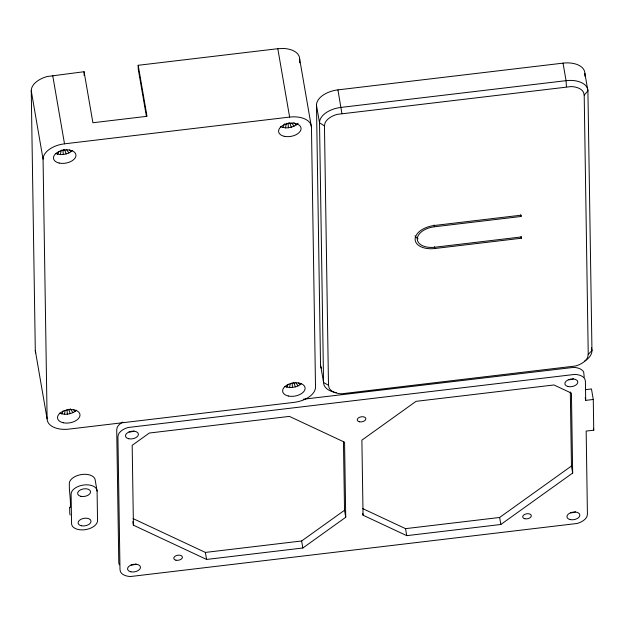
<?xml version="1.0" encoding="UTF-8"?>
<svg xmlns="http://www.w3.org/2000/svg" width="625" height="625" viewBox="0 0 625 625"><rect width="100%" height="100%" fill="white"/><g stroke="black" fill="none" stroke-linecap="round" stroke-linejoin="round"><path stroke-width="0.94" d="M55.305 153.508L60.383 154.625L61.266 150.008M59.359 413.203L64.43 414.32L65.141 410.633M280.414 126.766L285.492 127.883L286.375 123.266M284.469 386.461L289.539 387.578L290.25 383.891M324.453 125.937L325.031 123.047A17.445 10.133 -9.8 0 1 337.141 114.375L571.195 86.57A17.445 10.133 -9.8 0 1 583.523 92.344L584.195 95.078L588.234 354.438L587.656 357.32A17.445 10.133 -9.8 0 1 575.547 365.992L341.492 393.805A17.445 10.133 -9.8 0 1 329.164 388.031L328.492 385.297L324.453 125.937L319.516 122.773L316.484 105.242A21.859 12.695 -9.8 0 1 337.93 89.875L563.039 63.133A21.859 12.695 -9.8 0 1 584.883 73.352L587.914 90.891L591.961 350.586A21.859 12.695 -9.8 0 1 584.391 361.305M57.656 154.289L59.016 151.305M61.703 413.984L63.062 411M282.766 127.547L284.461 123.812M286.812 387.242L288.172 384.258M584.195 95.078L587.914 90.891A21.859 12.695 -9.8 0 0 566.07 80.664L340.961 107.414A21.859 12.695 -9.8 0 0 319.516 122.773L323.562 382.469A21.859 12.695 -9.8 0 0 333.594 392.031M588.234 354.438L591.961 350.586L591.484 347.812M60.383 154.625C64.656 154.648 69.242 153.586 72.406 150.555M285.492 127.883C290.039 127.938 294.875 126.656 298.102 123.281M64.43 414.32C68.703 414.344 73.289 413.281 76.453 410.25M289.539 387.578C293.812 387.602 298.398 386.539 301.562 383.508M133.086 518.602L205.367 552.422L301.633 540.984L344.523 510.258L343.461 442.016M302.844 548L345.734 517.273L344.562 442.203L289.398 416.391L149.328 433.031L132.172 445.32L133.414 525.203L206.578 559.438L302.844 548L301.633 540.984M362.711 508.609L405.531 528.648L499.633 517.469L571.461 466.016L570.312 391.969M500.844 524.477L572.672 473.031L571.43 393.141L553.953 384.961L416.039 401.344L361.883 440.148L363.055 515.219L406.742 535.656L500.844 524.477L499.633 517.469M138.195 65.289L147.008 116.312L92.898 122.742L84.078 71.719L47.102 76.547A21.859 12.695 -9.8 0 0 31.25 90.812L35.297 350.508L47.109 418.891A21.859 12.695 -9.8 0 0 68.953 429.109L294.062 402.367A21.859 12.695 -9.8 0 0 315.508 387.008L311.461 127.312L299.648 58.93A21.859 12.695 -9.8 0 0 283.414 48.477L277.805 48.703L138.195 65.289L138.25 69.125L146.414 116.375M47.109 418.891L43.062 159.195A21.859 12.695 -9.8 0 1 64.508 143.828L289.617 117.086A21.859 12.695 -9.8 0 1 311.461 127.312M434.453 226.766L521.031 216.484L521.008 215.203L434.43 225.484A19.672 11.422 -9.8 0 0 415.125 239.312A19.672 11.422 -9.8 0 0 434.789 248.516L521.367 238.227L521.352 236.953L434.766 247.234A17.484 10.156 -9.8 0 1 417.289 239.055A17.484 10.156 -9.8 0 1 434.453 226.766L434.148 225.016M303.273 399.242L573.641 367.383A14.195 8.242 -9.8 0 1 583.672 372.078L584.234 377.086M585.773 389.625L591.461 388.953L593.273 399.477L593.75 430.18L586.164 431.078L587.422 514.195L586.969 516.438A14.141 8.211 -9.8 0 1 577.156 523.469L130.516 576.523A14.141 8.211 -9.8 0 1 120.516 571.852L120 569.727L117.922 436.758L118.375 434.516A14.141 8.211 -9.8 0 1 128.188 427.492L574.859 374.398A14.195 8.242 -9.8 0 1 584.883 379.094L585.406 381.227L585.695 400.375L593.273 399.477M328.492 385.297L323.562 382.469L320.531 364.938L316.484 105.242M293.867 122.641L296.336 124.875M69.375 149.945L71.227 151.617M298.531 382.898L300.383 384.57M73.422 409.641L75.273 411.312M291.844 123.078L294.023 126.203M295.891 382.773L298.07 385.898M66.734 149.82L68.914 152.945M70.234 408.734L72.961 412.641M291.312 127.195L289.734 122.867L288.062 123.195L288.406 127.766M293.789 382.562L295.367 386.891M66.203 153.938L64.625 149.609L62.953 149.938L63.297 154.508M68.68 409.305L70.258 413.633M119.305 564.836L118.789 562.711L116.711 429.75L117.164 427.508A14.141 8.211 -9.8 0 1 122.844 422.078M563.039 63.133L566.07 80.664L566.43 86.766M593.422 428.266L593.75 430.18M585.242 397.742L585.695 400.375M571.461 466.016L572.672 473.031M520.727 214.727L521.031 216.484M521.062 236.477L521.367 238.227M434.484 246.758L434.789 248.516M337.93 89.875L341.891 113.445M405.531 528.648L406.742 535.656M362.75 513.461L363.055 515.219M277.805 48.703L289.617 117.086M344.523 510.258L345.734 517.273M205.367 552.422L206.578 559.438M132.812 521.695L133.414 525.203M52.695 75.445L64.508 143.828M31.25 90.812L43.062 159.195M97.086 491.102A13.117 7.617 -9.8 0 0 83.984 484.969A13.117 7.617 -9.8 0 0 71.109 494.187L71.57 523.609A13.117 7.617 -9.8 0 0 84.68 529.742A13.117 7.617 -9.8 0 0 97.547 520.523L97.086 491.102L95.273 480.578A13.117 7.617 -9.8 0 0 82.164 474.445A13.117 7.617 -9.8 0 0 69.297 483.664L69.383 489.422A21.125 1.562 83.2 0 1 69.664 507.336L69.758 513.094A13.117 7.617 -9.8 0 0 70.227 515.023M292.109 382.891L292.453 387.461M67 409.633L67.344 414.203M584.883 73.352L584.93 76.281M299.648 58.93L299.711 62.828M84.078 71.719L84.141 75.555M35.758 352.953A21.859 12.695 -9.8 0 1 35.297 350.508M321.32 368.156A21.859 12.695 -9.8 0 1 320.531 364.938M336.234 392.578A21.859 12.695 -9.8 0 1 334.555 392.266M418.055 238.836A19.672 11.422 -9.8 0 1 415.008 235.875M573.422 378.781A6.555 3.805 -9.8 0 1 568.5 379.75M575.492 511.828A6.555 3.805 -9.8 0 1 570.57 512.797M134.023 430.977A6.555 3.805 -9.8 0 1 129.102 431.945M136.102 564.023A6.555 3.805 -9.8 0 1 131.18 564.992M81.367 525.773A6.555 3.805 -9.8 0 0 91.055 521.297A6.555 3.805 -9.8 0 0 81.258 519.133A6.555 3.805 -9.8 0 0 81.367 525.773M80.906 496.352A6.555 3.805 -9.8 0 0 90.594 491.875A6.555 3.805 -9.8 0 0 80.805 489.703A6.555 3.805 -9.8 0 0 80.906 496.352M63.219 422.75A11.367 6.602 -9.8 0 0 80.008 414.984A11.367 6.602 -9.8 0 0 63.039 411.227A11.367 6.602 -9.8 0 0 63.219 422.75M59.172 163.055A11.367 6.602 -9.8 0 0 75.961 155.289A11.367 6.602 -9.8 0 0 58.992 151.531A11.367 6.602 -9.8 0 0 59.172 163.055M284.281 136.312A11.367 6.602 -9.8 0 0 301.07 128.547A11.367 6.602 -9.8 0 0 284.102 124.789A11.367 6.602 -9.8 0 0 284.281 136.312M288.328 396.008A11.367 6.602 -9.8 0 0 305.117 388.242A11.367 6.602 -9.8 0 0 288.148 384.484A11.367 6.602 -9.8 0 0 288.328 396.008M175.961 560.211A4.375 2.539 -9.8 0 0 182.414 557.227A4.375 2.539 -9.8 0 0 175.891 555.781A4.375 2.539 -9.8 0 0 175.961 560.211M359.43 421.781A4.375 2.539 -9.8 0 0 365.883 418.797A4.375 2.539 -9.8 0 0 359.359 417.352A4.375 2.539 -9.8 0 0 359.43 421.781M524.875 518.758A4.375 2.539 -9.8 0 0 531.336 515.773A4.375 2.539 -9.8 0 0 524.812 514.328A4.375 2.539 -9.8 0 0 524.875 518.758M130.82 571.812A6.555 3.805 -9.8 0 0 140.508 567.328A6.555 3.805 -9.8 0 0 130.711 565.164A6.555 3.805 -9.8 0 0 130.82 571.812M128.742 438.766A6.555 3.805 -9.8 0 0 138.43 434.281A6.555 3.805 -9.8 0 0 128.641 432.117A6.555 3.805 -9.8 0 0 128.742 438.766M568.141 386.562A6.555 3.805 -9.8 0 0 577.828 382.086A6.555 3.805 -9.8 0 0 568.039 379.914A6.555 3.805 -9.8 0 0 568.141 386.562M570.211 519.609A6.555 3.805 -9.8 0 0 579.898 515.133A6.555 3.805 -9.8 0 0 570.109 512.961A6.555 3.805 -9.8 0 0 570.211 519.609"/></g></svg>
